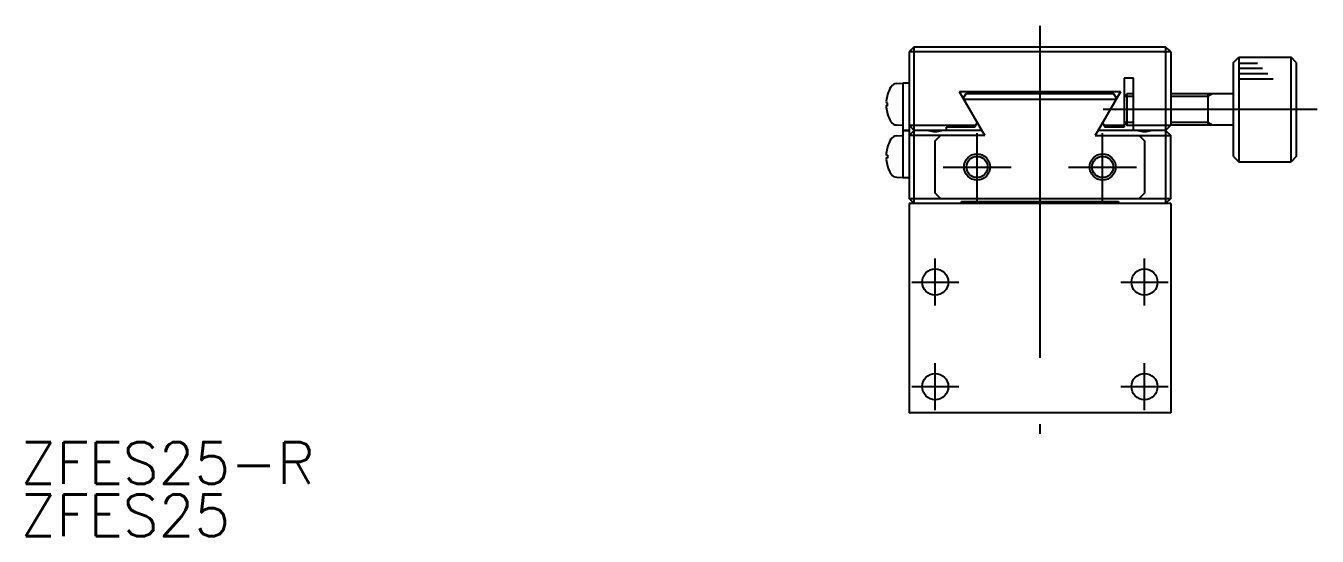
# Model space of a CAD drawing. Extents: x 1 to 222, y 0 to 167.
# Drawn here: x 0.5 to 123.9, y 0 to 48.8 of the extents above; entities that cross this region are included whole.
import ezdxf

# ---------------------------------------------------------------- set-up
doc = ezdxf.new("R2010")
doc.units = 0
doc.linetypes.add('CENTER', pattern=[50.8, 31.75, -6.35, 6.35, -6.35])
doc.layers.get('0').update_dxf_attribs({"linetype": 'CONTINUOUS'})
doc.layers.add('CENTER', color=1, linetype='CENTER')
doc.styles.get("Standard").update_dxf_attribs({"font": 'txt.shx', "height": 3, "bigfont": 'bigfont.shx'})

# ---------------------------------------------------------------- blocks, each defined once
blk = doc.blocks.new('*U3')
at = {"color": 7, "linetype": 'CONTINUOUS'}
blk.add_text('ZFES25-R', height=4, dxfattribs=at).set_placement((0, 5))
blk = doc.blocks.new('*U4')
at = {"color": 7, "linetype": 'CONTINUOUS'}
blk.add_text('ZFES25', height=4, dxfattribs=at).set_placement((0, 0))

msp = doc.modelspace()

# ---------------------------------------------------------------- linework, layer by layer
at = {"color": 7, "linetype": 'CONTINUOUS'}
for p, q in [((85.42, 46.8), (84.92, 46.3)), ((84.92, 46.3), (84.92, 32.3)), ((109.92, 46.3), (84.92, 46.3)), ((85.42, 31.8), (85.42, 46.8)), ((85.42, 46.8), (109.42, 46.8)), ((109.42, 46.8), (109.42, 31.8)), ((109.92, 46.3), (109.42, 46.8)), ((109.92, 46.3), (109.92, 39.3)), ((115.92, 45.3), (116.42, 45.8)), ((116.42, 45.8), (116.42, 35.8)), ((116.42, 45.8), (121.42, 45.8)), ((121.42, 35.8), (121.42, 45.8)), ((121.92, 45.3), (121.42, 45.8)), ((115.92, 36.3), (115.92, 45.3)), ((121.92, 45.3), (121.92, 36.3)), ((83.72, 43.28), (84.32, 43.3)), ((84.32, 43.3), (84.32, 34.3)), ((84.92, 43.3), (84.32, 43.3)), ((105.46, 43.8), (105.46, 39.1)), ((106.36, 43.8), (105.46, 43.8)), ((106.36, 38.8), (106.36, 43.8)), ((82.86, 42.22), (82.86, 42.22)), ((92.15, 38.3), (89.73, 42.5)), ((105.11, 42.5), (89.73, 42.5)), ((90.34, 42.3), (90.09, 41.87)), ((104.5, 42.3), (90.34, 42.3)), ((105.11, 42.5), (102.69, 38.3)), ((104.75, 41.87), (104.5, 42.3)), ((105.46, 42.03), (105.73, 42.3)), ((106.36, 42.3), (105.73, 42.3)), ((105.73, 42.3), (105.73, 39.3)), ((115.92, 42.3), (109.92, 42.3)), ((113.46, 42.3), (113.46, 39.3)), ((82.86, 41.44), (82.74, 41.46)), ((82.86, 41.16), (82.74, 41.14)), ((82.86, 41.16), (82.86, 41.44)), ((90.13, 41.8), (104.71, 41.8)), ((82.86, 40.38), (82.86, 40.38)), ((91.19, 39.1), (91.44, 39.53)), ((103.4, 39.53), (103.65, 39.1)), ((105.46, 39.57), (105.73, 39.3)), ((83.72, 39.32), (84.32, 39.3)), ((83.72, 38.28), (84.32, 38.3)), ((84.92, 38.8), (84.32, 38.8)), ((84.32, 38.8), (84.92, 38.8)), ((84.92, 39.3), (91.31, 39.3)), ((84.92, 39.3), (85.42, 38.8)), ((84.92, 38.3), (85.42, 38.8)), ((92.15, 38.3), (84.92, 38.3)), ((91.86, 38.8), (85.42, 38.8)), ((88.48, 38.8), (85.42, 38.8)), ((87.42, 37.8), (87.92, 38.3)), ((91.19, 39.1), (88.48, 39.1)), ((88.48, 39.1), (88.48, 38.8)), ((102.69, 38.3), (109.92, 38.3)), ((109.42, 38.8), (102.98, 38.8)), ((103.53, 39.3), (105.46, 39.3)), ((105.46, 39.1), (103.65, 39.1)), ((105.73, 39.3), (109.92, 39.3)), ((106.92, 38.3), (107.42, 37.8)), ((109.42, 38.8), (109.92, 39.3)), ((109.42, 38.8), (109.92, 38.3)), ((115.92, 39.3), (109.92, 39.3)), ((109.92, 32.3), (109.92, 38.3)), ((82.86, 37.22), (82.86, 37.22)), ((87.42, 32.8), (87.42, 37.8)), ((107.42, 37.8), (107.42, 32.8)), ((82.86, 36.44), (82.74, 36.46)), ((82.86, 36.16), (82.74, 36.14)), ((82.86, 36.44), (82.86, 36.16)), ((115.92, 36.3), (116.42, 35.8)), ((116.42, 35.8), (121.42, 35.8)), ((121.92, 36.3), (121.42, 35.8)), ((82.86, 35.38), (82.86, 35.38)), ((83.72, 34.32), (84.32, 34.3)), ((84.32, 34.3), (84.92, 34.3)), ((85.42, 31.8), (84.92, 32.3)), ((84.92, 32.3), (109.92, 32.3)), ((87.92, 32.3), (87.42, 32.8)), ((107.42, 32.8), (106.92, 32.3)), ((109.92, 32.3), (109.42, 31.8)), ((109.92, 31.8), (84.92, 31.8)), ((84.92, 31.8), (84.92, 11.8)), ((89.92, 32), (104.92, 32)), ((89.92, 31.8), (89.92, 32)), ((104.92, 32), (104.92, 31.8)), ((109.92, 31.8), (109.92, 11.8)), ((109.92, 11.8), (84.92, 11.8))]:
    msp.add_line(p, q, dxfattribs=at)
at = {"color": 3, "linetype": 'CONTINUOUS'}
for p, q in [((116.42, 45.24), (118.21, 45.24)), ((116.42, 44.74), (118.71, 44.74)), ((116.42, 44.24), (119.21, 44.24)), ((116.42, 43.74), (119.71, 43.74)), ((106.36, 42.03), (105.46, 42.03)), ((113.46, 42.03), (109.92, 42.03)), ((113.93, 42.3), (113.46, 42.03)), ((106.36, 39.57), (105.46, 39.57)), ((113.46, 39.57), (109.92, 39.57)), ((113.93, 39.3), (113.46, 39.57))]:
    msp.add_line(p, q, dxfattribs=at)
for centre in [(91.42, 35.3), (103.42, 35.3)]:
    msp.add_circle(centre, 1.25, dxfattribs=at)
at = {"color": 7, "linetype": 'CONTINUOUS'}
for centre, radius in [((91.42, 35.3), 1.01), ((103.42, 35.3), 1.01), ((87.42, 24.3), 1.25), ((107.42, 24.3), 1.25), ((87.42, 14.3), 1.25), ((107.42, 14.3), 1.25)]:
    msp.add_circle(centre, radius, dxfattribs=at)
for centre, radius, start, end in [((83.74, 42.64), 0.64, 92, 148.4554), ((85.93, 41.3), 3.2, 163.4437, 174.8964), ((85.92, 41.3), 3.2, 148.4554, 162.9888), ((82.92, 42.22), 0.06, 162.9888, 180), ((84.05, 41.47), 1.31, 175.8844, 176.4094), ((83.89, 41.48), 1.15, 176.4067, 176.99), ((83.73, 41.49), 1, 176.9939, 177.6385), ((83.66, 41.49), 0.924, 177.6419, 177.9769), ((83.59, 41.49), 0.859, 177.9766, 178.3253), ((83.52, 41.5), 0.784, 178.3249, 178.6926), ((83.44, 41.5), 0.702, 178.6921, 179.0853), ((83.35, 41.5), 0.616, 179.0846, 179.5116), ((83.26, 41.5), 0.528, 179.5106, 179.9824), ((83.18, 41.5), 0.444, 179.9823, 180.5114), ((83.12, 41.5), 0.392, 180.5113, 181.0864), ((83.07, 41.5), 0.341, 181.0851, 181.7193), ((83.02, 41.5), 0.288, 181.7176, 182.43), ((82.97, 41.5), 0.237, 182.4277, 183.2444), ((82.92, 41.49), 0.189, 183.2412, 184.1991), ((82.88, 41.49), 0.145, 184.1944, 185.3472), ((82.84, 41.49), 0.106, 185.34, 186.7702), ((82.81, 41.48), 0.0743, 186.76, 188.5945), ((82.79, 41.48), 0.0521, 188.5872, 190.8923), ((82.77, 41.48), 0.0349, 190.8752, 193.8584), ((82.76, 41.47), 0.0218, 193.8258, 197.8701), ((82.76, 41.13), 0.0216, 161.9892, 166.0248), ((82.77, 41.12), 0.0345, 165.9905, 168.9729), ((82.79, 41.12), 0.0515, 168.9531, 171.2579), ((82.81, 41.12), 0.0731, 171.2458, 173.0922), ((82.83, 41.11), 0.101, 173.0905, 174.5857), ((82.87, 41.11), 0.14, 174.5775, 175.7682), ((82.92, 41.11), 0.185, 175.7629, 176.7417), ((82.97, 41.1), 0.235, 176.7382, 177.565), ((83.02, 41.1), 0.289, 177.5625, 178.2775), ((83.08, 41.1), 0.345, 178.2758, 178.9072), ((83.13, 41.1), 0.401, 178.9059, 179.4744), ((83.19, 41.1), 0.455, 179.4733, 179.9941), ((83.24, 41.1), 0.509, 179.9944, 180.4772), ((83.33, 41.1), 0.599, 180.4768, 180.9104), ((83.42, 41.1), 0.691, 180.9096, 181.3052), ((83.51, 41.1), 0.78, 181.3046, 181.6716), ((83.59, 41.11), 0.861, 181.6711, 182.0166), ((83.67, 41.11), 0.934, 182.0162, 182.346), ((83.73, 41.11), 0.997, 182.3457, 182.6644), ((83.78, 41.11), 1.05, 182.6641, 182.9757), ((83.86, 41.12), 1.13, 182.9817, 183.5774), ((84.03, 41.13), 1.3, 183.5748, 184.1087), ((84.12, 41.47), 1.38, 174.8969, 175.3919), ((84.13, 41.46), 1.4, 175.3897, 175.8866), ((82.75, 41.47), 0.0126, 197.8135, 203.5909), ((82.74, 41.47), 0.00663, 203.5023, 212.3202), ((82.74, 41.46), 0.00314, 212.1697, 226.6307), ((82.74, 41.46), 0.00149, 226.5817, 250.3817), ((82.74, 41.14), 0.00148, 109.6669, 133.3371), ((82.74, 41.13), 0.00311, 133.3227, 147.7343), ((82.74, 41.13), 0.00652, 147.5517, 156.4044), ((82.75, 41.13), 0.0125, 156.2782, 162.0517), ((84.13, 41.14), 1.4, 184.1078, 185.1029), ((85.93, 41.3), 3.2, 185.1036, 196.5563), ((82.92, 40.38), 0.06, 180, 197.0112), ((85.92, 41.3), 3.2, 197.0112, 211.5446), ((83.74, 39.96), 0.64, 211.5446, 268), ((83.74, 37.64), 0.64, 92, 148.4554), ((87.42, 40.8), 2.1, 252.2472, 287.7528), ((107.42, 40.8), 2.1, 252.2472, 287.7528), ((85.93, 36.3), 3.2, 163.4437, 174.8964), ((85.92, 36.3), 3.2, 148.4554, 162.9888), ((82.92, 37.22), 0.06, 162.9888, 180), ((84.03, 36.47), 1.3, 175.8913, 176.4252), ((83.86, 36.48), 1.13, 176.4226, 177.0183), ((83.73, 36.49), 0.997, 177.3356, 177.6543), ((83.78, 36.49), 1.05, 177.0243, 177.3359), ((83.67, 36.49), 0.934, 177.654, 177.9838), ((83.51, 36.5), 0.78, 178.3284, 178.6954), ((83.59, 36.49), 0.861, 177.9834, 178.3289), ((83.33, 36.5), 0.599, 179.0896, 179.5232), ((83.42, 36.5), 0.691, 178.6948, 179.0904), ((83.13, 36.5), 0.401, 180.5256, 181.0941), ((83.19, 36.5), 0.455, 180.0059, 180.5267), ((83.24, 36.5), 0.509, 179.5228, 180.0056), ((83.02, 36.5), 0.289, 181.7225, 182.4375), ((83.08, 36.5), 0.345, 181.0928, 181.7242), ((82.83, 36.49), 0.101, 185.4143, 186.9095), ((82.87, 36.49), 0.14, 184.2318, 185.4225), ((82.92, 36.49), 0.185, 183.2583, 184.2371), ((82.97, 36.49), 0.235, 182.435, 183.2618), ((82.76, 36.47), 0.0216, 193.9752, 198.0108), ((82.77, 36.48), 0.0345, 191.0271, 194.0095), ((82.79, 36.48), 0.0515, 188.7421, 191.0469), ((82.81, 36.48), 0.0731, 186.9078, 188.7542), ((82.84, 36.11), 0.106, 173.2298, 174.66), ((82.81, 36.12), 0.0743, 171.4055, 173.24), ((82.79, 36.12), 0.0521, 169.1077, 171.4128), ((82.77, 36.12), 0.0349, 166.1416, 169.1248), ((82.76, 36.13), 0.0218, 162.1299, 166.1742), ((82.97, 36.1), 0.237, 176.7556, 177.5723), ((82.92, 36.11), 0.189, 175.8009, 176.7588), ((82.88, 36.11), 0.145, 174.6528, 175.8056), ((83.12, 36.1), 0.392, 178.9136, 179.4887), ((83.07, 36.1), 0.341, 178.2807, 178.9149), ((83.02, 36.1), 0.288, 177.57, 178.2824), ((83.26, 36.1), 0.528, 180.0176, 180.4894), ((83.18, 36.1), 0.444, 179.4886, 180.0177), ((83.52, 36.1), 0.784, 181.3074, 181.6751), ((83.44, 36.1), 0.702, 180.9147, 181.3079), ((83.35, 36.1), 0.616, 180.4884, 180.9154), ((83.59, 36.11), 0.859, 181.6747, 182.0234), ((83.73, 36.11), 1, 182.3615, 183.0061), ((83.66, 36.11), 0.924, 182.0231, 182.3581), ((83.89, 36.12), 1.15, 183.01, 183.5933), ((84.05, 36.13), 1.31, 183.5906, 184.1156), ((84.13, 36.46), 1.4, 174.8971, 175.8922), ((82.75, 36.47), 0.0125, 197.9483, 203.7218), ((82.74, 36.46), 0.00148, 226.6629, 250.3331), ((82.74, 36.46), 0.00311, 212.2657, 226.6773), ((82.74, 36.47), 0.00652, 203.5956, 212.4483), ((82.75, 36.13), 0.0126, 156.4091, 162.1865), ((82.74, 36.13), 0.00663, 147.6798, 156.4977), ((82.74, 36.13), 0.00314, 133.3693, 147.8303), ((82.74, 36.14), 0.00149, 109.6183, 133.4183), ((84.13, 36.13), 1.4, 184.1134, 184.6103), ((84.12, 36.13), 1.38, 184.6081, 185.1031), ((85.93, 36.3), 3.2, 185.1036, 196.5563), ((82.92, 35.38), 0.06, 180, 197.0112), ((85.92, 36.3), 3.2, 197.0112, 211.5446), ((83.74, 34.96), 0.64, 211.5446, 268)]:
    msp.add_arc(centre, radius, start, end, dxfattribs=at)
at = {"layer": 'CENTER', "color": 1, "linetype": 'CENTER'}
for p, q in [((97.42, 48.8), (97.42, 9.8)), ((123.92, 40.8), (103.46, 40.8)), ((91.42, 32.05), (91.42, 38.55)), ((103.42, 32.05), (103.42, 38.55)), ((88.17, 35.3), (94.67, 35.3)), ((100.17, 35.3), (106.67, 35.3)), ((87.42, 22.05), (87.42, 26.55)), ((107.42, 22.05), (107.42, 26.55)), ((85.17, 24.3), (89.67, 24.3)), ((105.17, 24.3), (109.67, 24.3)), ((87.42, 12.05), (87.42, 16.55)), ((107.42, 12.05), (107.42, 16.55)), ((85.17, 14.3), (89.67, 14.3)), ((105.17, 14.3), (109.67, 14.3))]:
    msp.add_line(p, q, dxfattribs=at)

# ---------------------------------------------------------------- block references
at = {"color": 7, "linetype": 'CONTINUOUS'}
for name in ['*U3', '*U4']:
    msp.add_blockref(name, (0, 0), dxfattribs=at)

doc.saveas('drawing.dxf')
